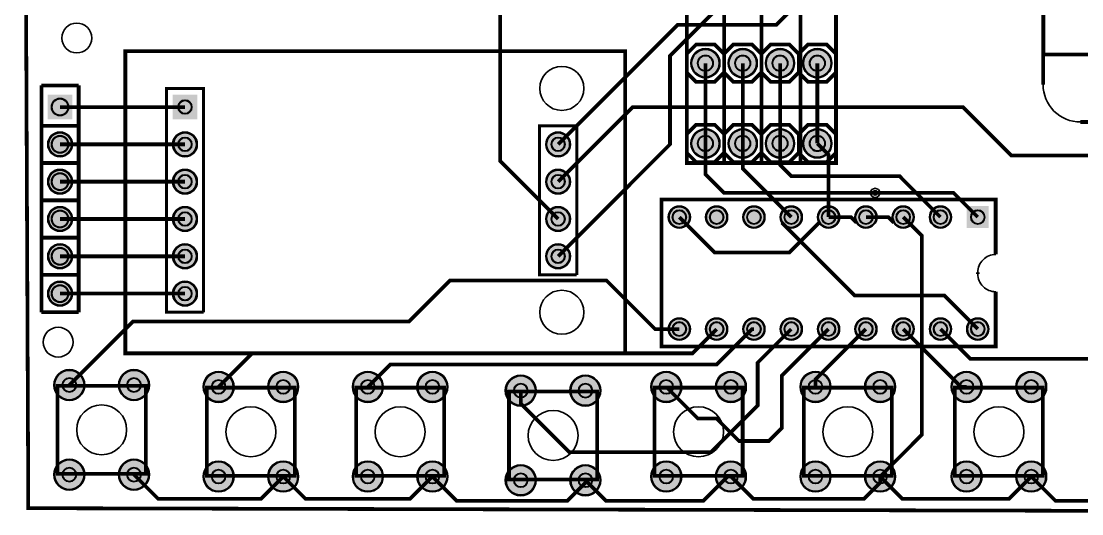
# Model space of a CAD drawing. Header units: millimetres. Extents: x 7 to 115, y -18 to 63.
# Drawn here: x 6.9 to 79.1, y -17.5 to 16 of the extents above; entities that cross this region are included whole.
import ezdxf

# ---------------------------------------------------------------- set-up
doc = ezdxf.new("R2010")
doc.units = ezdxf.units.MM
for name, color, linetype, true_color in [('BoardOutLine', 7, 'Continuous', 0xff00ff), ('BottomLayer', 7, 'Continuous', 0x0000ff), ('BottomSolderMaskLayer', 7, 'Continuous', 0xaa00ff), ('Hole', 7, 'Continuous', 0x222222), ('Multi-Layer', 7, 'Continuous', 0xc0c0c0), ('TopLayer', 7, 'Continuous', 0xff0000), ('TopSilkLayer', 7, 'Continuous', 0xffcc00), ('TopSolderMaskLayer', 7, 'Continuous', 0x800080)]:
    doc.layers.add(name, color=color, linetype=linetype, true_color=true_color)

msp = doc.modelspace()

# ---------------------------------------------------------------- hatches: boundary and pattern name
at = {"layer": 'BottomSolderMaskLayer'}
for points in [[(52.476, 13.144, 1), (54.458, 13.144, 1)], [(55.016, 13.144, 1), (56.998, 13.144, 1)], [(57.556, 13.144, 1), (59.538, 13.144, 1)], [(60.096, 13.144, 1), (62.078, 13.144, 1)], [(10.363, 10.998), (10.363, 9.322), (8.687, 9.322), (8.687, 10.998)], [(18.872, 10.998), (18.872, 9.322), (17.196, 9.322), (17.196, 10.998)], [(52.476, 7.683, 1), (54.458, 7.683, 1)], [(55.016, 7.683, 1), (56.998, 7.683, 1)], [(57.556, 7.683, 1), (59.538, 7.683, 1)], [(60.096, 7.683, 1), (62.078, 7.683, 1)], [(8.687, 7.62, 1), (10.363, 7.62, 1)], [(17.196, 7.62, 1), (18.872, 7.62, 1)], [(42.596, 7.62, 1), (44.272, 7.62, 1)], [(8.687, 5.08, 1), (10.363, 5.08, 1)], [(17.196, 5.08, 1), (18.872, 5.08, 1)], [(42.596, 5.08, 1), (44.272, 5.08, 1)], [(8.687, 2.54, 1), (10.363, 2.54, 1)], [(17.196, 2.54, 1), (18.872, 2.54, 1)], [(42.596, 2.54, 1), (44.272, 2.54, 1)], [(50.938, 2.667, 1), (52.44, 2.667, 1)], [(53.478, 2.667, 1), (54.98, 2.667, 1)], [(56.018, 2.667, 1), (57.52, 2.667, 1)], [(58.558, 2.667, 1), (60.06, 2.667, 1)], [(61.098, 2.667, 1), (62.6, 2.667, 1)], [(63.638, 2.667, 1), (65.14, 2.667, 1)], [(66.178, 2.667, 1), (67.68, 2.667, 1)], [(68.718, 2.667, 1), (70.22, 2.667, 1)], [(72.76, 1.916), (71.258, 1.916), (71.258, 3.418), (72.76, 3.418)], [(8.687, 0, 1), (10.363, 0, 1)], [(17.196, 0, 1), (18.872, 0, 1)], [(42.596, 0, 1), (44.272, 0, 1)], [(8.687, -2.54, 1), (10.363, -2.54, 1)], [(17.196, -2.54, 1), (18.872, -2.54, 1)], [(50.938, -4.953, 1), (52.44, -4.953, 1)], [(53.478, -4.953, 1), (54.98, -4.953, 1)], [(56.018, -4.953, 1), (57.52, -4.953, 1)], [(58.558, -4.953, 1), (60.06, -4.953, 1)], [(61.098, -4.953, 1), (62.6, -4.953, 1)], [(63.638, -4.953, 1), (65.14, -4.953, 1)], [(66.178, -4.953, 1), (67.68, -4.953, 1)], [(68.718, -4.953, 1), (70.22, -4.953, 1)], [(71.258, -4.953, 1), (72.76, -4.953, 1)], [(9.109, -8.763, 1), (11.211, -8.763, 1)], [(13.509, -8.763, 1), (15.611, -8.763, 1)], [(19.269, -8.89, 1), (21.371, -8.89, 1)], [(23.669, -8.89, 1), (25.771, -8.89, 1)], [(29.429, -8.89, 1), (31.531, -8.89, 1)], [(33.829, -8.89, 1), (35.931, -8.89, 1)], [(49.749, -8.89, 1), (51.851, -8.89, 1)], [(54.149, -8.89, 1), (56.251, -8.89, 1)], [(59.909, -8.89, 1), (62.011, -8.89, 1)], [(64.309, -8.89, 1), (66.411, -8.89, 1)], [(70.196, -8.89, 1), (72.298, -8.89, 1)], [(74.596, -8.89, 1), (76.698, -8.89, 1)], [(39.843, -9.144, 1), (41.945, -9.144, 1)], [(44.243, -9.144, 1), (46.345, -9.144, 1)], [(9.109, -14.863, 1), (11.211, -14.863, 1)], [(13.509, -14.863, 1), (15.611, -14.863, 1)], [(19.269, -14.99, 1), (21.371, -14.99, 1)], [(23.669, -14.99, 1), (25.771, -14.99, 1)], [(29.429, -14.99, 1), (31.531, -14.99, 1)], [(33.829, -14.99, 1), (35.931, -14.99, 1)], [(39.843, -15.244, 1), (41.945, -15.244, 1)], [(44.243, -15.244, 1), (46.345, -15.244, 1)], [(49.749, -14.99, 1), (51.851, -14.99, 1)], [(54.149, -14.99, 1), (56.251, -14.99, 1)], [(59.909, -14.99, 1), (62.011, -14.99, 1)], [(64.309, -14.99, 1), (66.411, -14.99, 1)], [(70.196, -14.99, 1), (72.298, -14.99, 1)], [(74.596, -14.99, 1), (76.698, -14.99, 1)]]:
    msp.add_hatch(color=256, dxfattribs=at).paths.add_polyline_path(points)
at = {"layer": 'Multi-Layer'}
for points in [[(52.527, 13.144, 1), (54.407, 13.144, 1)], [(55.067, 13.144, 1), (56.947, 13.144, 1)], [(57.607, 13.144, 1), (59.487, 13.144, 1)], [(60.147, 13.144, 1), (62.027, 13.144, 1)], [(10.312, 10.947), (10.312, 9.373), (8.738, 9.373), (8.738, 10.947)], [(18.821, 10.948), (18.821, 9.372), (17.247, 9.372), (17.247, 10.948)], [(8.738, 7.62, 1), (10.312, 7.62, 1)], [(17.247, 7.62, 1), (18.821, 7.62, 1)], [(42.647, 7.62, 1), (44.221, 7.62, 1)], [(52.527, 7.683, 1), (54.407, 7.683, 1)], [(55.067, 7.683, 1), (56.947, 7.683, 1)], [(57.607, 7.683, 1), (59.487, 7.683, 1)], [(60.147, 7.683, 1), (62.027, 7.683, 1)], [(8.738, 5.08, 1), (10.312, 5.08, 1)], [(17.247, 5.08, 1), (18.821, 5.08, 1)], [(42.647, 5.08, 1), (44.221, 5.08, 1)], [(8.738, 2.54, 1), (10.312, 2.54, 1)], [(17.247, 2.54, 1), (18.821, 2.54, 1)], [(42.647, 2.54, 1), (44.221, 2.54, 1)], [(50.989, 2.667, 1), (52.389, 2.667, 1)], [(53.529, 2.667, 1), (54.929, 2.667, 1)], [(56.069, 2.667, 1), (57.469, 2.667, 1)], [(58.609, 2.667, 1), (60.009, 2.667, 1)], [(61.149, 2.667, 1), (62.549, 2.667, 1)], [(63.689, 2.667, 1), (65.089, 2.667, 1)], [(66.229, 2.667, 1), (67.629, 2.667, 1)], [(68.769, 2.667, 1), (70.169, 2.667, 1)], [(72.709, 1.967), (71.309, 1.967), (71.309, 3.367), (72.709, 3.367)], [(8.738, 0, 1), (10.312, 0, 1)], [(17.247, 0, 1), (18.821, 0, 1)], [(42.647, 0, 1), (44.221, 0, 1)], [(8.738, -2.54, 1), (10.312, -2.54, 1)], [(17.247, -2.54, 1), (18.821, -2.54, 1)], [(50.989, -4.953, 1), (52.389, -4.953, 1)], [(53.529, -4.953, 1), (54.929, -4.953, 1)], [(56.069, -4.953, 1), (57.469, -4.953, 1)], [(58.609, -4.953, 1), (60.009, -4.953, 1)], [(61.149, -4.953, 1), (62.549, -4.953, 1)], [(63.689, -4.953, 1), (65.089, -4.953, 1)], [(66.229, -4.953, 1), (67.629, -4.953, 1)], [(68.769, -4.953, 1), (70.169, -4.953, 1)], [(71.309, -4.953, 1), (72.709, -4.953, 1)], [(9.16, -8.763, 1), (11.16, -8.763, 1)], [(13.56, -8.763, 1), (15.56, -8.763, 1)], [(19.32, -8.89, 1), (21.32, -8.89, 1)], [(23.72, -8.89, 1), (25.72, -8.89, 1)], [(29.48, -8.89, 1), (31.48, -8.89, 1)], [(33.88, -8.89, 1), (35.88, -8.89, 1)], [(49.8, -8.89, 1), (51.8, -8.89, 1)], [(54.2, -8.89, 1), (56.2, -8.89, 1)], [(59.96, -8.89, 1), (61.96, -8.89, 1)], [(64.36, -8.89, 1), (66.36, -8.89, 1)], [(70.247, -8.89, 1), (72.247, -8.89, 1)], [(74.647, -8.89, 1), (76.647, -8.89, 1)], [(39.894, -9.144, 1), (41.894, -9.144, 1)], [(44.294, -9.144, 1), (46.294, -9.144, 1)], [(9.16, -14.863, 1), (11.16, -14.863, 1)], [(13.56, -14.863, 1), (15.56, -14.863, 1)], [(19.32, -14.99, 1), (21.32, -14.99, 1)], [(23.72, -14.99, 1), (25.72, -14.99, 1)], [(29.48, -14.99, 1), (31.48, -14.99, 1)], [(33.88, -14.99, 1), (35.88, -14.99, 1)], [(39.894, -15.244, 1), (41.894, -15.244, 1)], [(44.294, -15.244, 1), (46.294, -15.244, 1)], [(49.8, -14.99, 1), (51.8, -14.99, 1)], [(54.2, -14.99, 1), (56.2, -14.99, 1)], [(59.96, -14.99, 1), (61.96, -14.99, 1)], [(64.36, -14.99, 1), (66.36, -14.99, 1)], [(70.247, -14.99, 1), (72.247, -14.99, 1)], [(74.647, -14.99, 1), (76.647, -14.99, 1)]]:
    msp.add_hatch(color=256, dxfattribs=at).paths.add_polyline_path(points)
at = {"layer": 'TopSolderMaskLayer'}
for points in [[(52.476, 13.144, 1), (54.458, 13.144, 1)], [(55.016, 13.144, 1), (56.998, 13.144, 1)], [(57.556, 13.144, 1), (59.538, 13.144, 1)], [(60.096, 13.144, 1), (62.078, 13.144, 1)], [(10.363, 10.998), (10.363, 9.322), (8.687, 9.322), (8.687, 10.998)], [(18.872, 10.998), (18.872, 9.322), (17.196, 9.322), (17.196, 10.998)], [(52.476, 7.683, 1), (54.458, 7.683, 1)], [(55.016, 7.683, 1), (56.998, 7.683, 1)], [(57.556, 7.683, 1), (59.538, 7.683, 1)], [(60.096, 7.683, 1), (62.078, 7.683, 1)], [(8.687, 7.62, 1), (10.363, 7.62, 1)], [(17.196, 7.62, 1), (18.872, 7.62, 1)], [(42.596, 7.62, 1), (44.272, 7.62, 1)], [(8.687, 5.08, 1), (10.363, 5.08, 1)], [(17.196, 5.08, 1), (18.872, 5.08, 1)], [(42.596, 5.08, 1), (44.272, 5.08, 1)], [(8.687, 2.54, 1), (10.363, 2.54, 1)], [(17.196, 2.54, 1), (18.872, 2.54, 1)], [(42.596, 2.54, 1), (44.272, 2.54, 1)], [(50.938, 2.667, 1), (52.44, 2.667, 1)], [(53.478, 2.667, 1), (54.98, 2.667, 1)], [(56.018, 2.667, 1), (57.52, 2.667, 1)], [(58.558, 2.667, 1), (60.06, 2.667, 1)], [(61.098, 2.667, 1), (62.6, 2.667, 1)], [(63.638, 2.667, 1), (65.14, 2.667, 1)], [(66.178, 2.667, 1), (67.68, 2.667, 1)], [(68.718, 2.667, 1), (70.22, 2.667, 1)], [(72.76, 1.916), (71.258, 1.916), (71.258, 3.418), (72.76, 3.418)], [(8.687, 0, 1), (10.363, 0, 1)], [(17.196, 0, 1), (18.872, 0, 1)], [(42.596, 0, 1), (44.272, 0, 1)], [(8.687, -2.54, 1), (10.363, -2.54, 1)], [(17.196, -2.54, 1), (18.872, -2.54, 1)], [(50.938, -4.953, 1), (52.44, -4.953, 1)], [(53.478, -4.953, 1), (54.98, -4.953, 1)], [(56.018, -4.953, 1), (57.52, -4.953, 1)], [(58.558, -4.953, 1), (60.06, -4.953, 1)], [(61.098, -4.953, 1), (62.6, -4.953, 1)], [(63.638, -4.953, 1), (65.14, -4.953, 1)], [(66.178, -4.953, 1), (67.68, -4.953, 1)], [(68.718, -4.953, 1), (70.22, -4.953, 1)], [(71.258, -4.953, 1), (72.76, -4.953, 1)], [(9.109, -8.763, 1), (11.211, -8.763, 1)], [(13.509, -8.763, 1), (15.611, -8.763, 1)], [(19.269, -8.89, 1), (21.371, -8.89, 1)], [(23.669, -8.89, 1), (25.771, -8.89, 1)], [(29.429, -8.89, 1), (31.531, -8.89, 1)], [(33.829, -8.89, 1), (35.931, -8.89, 1)], [(49.749, -8.89, 1), (51.851, -8.89, 1)], [(54.149, -8.89, 1), (56.251, -8.89, 1)], [(59.909, -8.89, 1), (62.011, -8.89, 1)], [(64.309, -8.89, 1), (66.411, -8.89, 1)], [(70.196, -8.89, 1), (72.298, -8.89, 1)], [(74.596, -8.89, 1), (76.698, -8.89, 1)], [(39.843, -9.144, 1), (41.945, -9.144, 1)], [(44.243, -9.144, 1), (46.345, -9.144, 1)], [(9.109, -14.863, 1), (11.211, -14.863, 1)], [(13.509, -14.863, 1), (15.611, -14.863, 1)], [(19.269, -14.99, 1), (21.371, -14.99, 1)], [(23.669, -14.99, 1), (25.771, -14.99, 1)], [(29.429, -14.99, 1), (31.531, -14.99, 1)], [(33.829, -14.99, 1), (35.931, -14.99, 1)], [(39.843, -15.244, 1), (41.945, -15.244, 1)], [(44.243, -15.244, 1), (46.345, -15.244, 1)], [(49.749, -14.99, 1), (51.851, -14.99, 1)], [(54.149, -14.99, 1), (56.251, -14.99, 1)], [(59.909, -14.99, 1), (62.011, -14.99, 1)], [(64.309, -14.99, 1), (66.411, -14.99, 1)], [(70.196, -14.99, 1), (72.298, -14.99, 1)], [(74.596, -14.99, 1), (76.698, -14.99, 1)]]:
    msp.add_hatch(color=256, dxfattribs=at).paths.add_polyline_path(points)

# ---------------------------------------------------------------- linework, layer by layer
at = {"layer": 'BoardOutLine', "const_width": 0.254}
msp.add_lwpolyline([(7.01, 62.992), (110.998, 62.992), (110.617, -17.399), (7.366, -17.145), (7.01, 62.992)], close=True, dxfattribs=at)
at = {"layer": 'BottomLayer', "const_width": 0.254}
for points in [[(43.434, 7.62), (51.562, 15.748), (58.293, 15.748), (61.087, 18.542), (61.087, 18.606)], [(43.434, 5.08), (48.514, 10.16), (70.993, 10.16), (74.295, 6.858), (90.678, 6.858), (94.234, 10.414)], [(53.467, 7.683), (53.467, 5.588), (54.737, 4.318), (65.024, 4.318)], [(58.547, 7.683), (58.547, 6.223), (59.309, 5.461), (66.675, 5.461), (69.469, 2.667)], [(58.674, 2.286), (63.627, -2.667), (69.723, -2.667), (72.009, -4.953)], [(50.8, -8.89), (52.959, -11.049), (54.229, -11.049), (55.753, -12.573), (57.785, -12.573), (58.674, -11.684), (58.674, -8.128), (61.849, -4.953)], [(66.929, -4.953), (70.866, -8.89), (71.247, -8.89)]]:
    msp.add_lwpolyline(points, dxfattribs=at)
at = {"layer": 'BottomSolderMaskLayer'}
for centre, radius in [((53.467, 13.144), 0.991), ((56.007, 13.144), 0.991), ((58.547, 13.144), 0.991), ((61.087, 13.144), 0.991), ((53.467, 13.144), 0.535), ((56.007, 13.144), 0.535), ((58.547, 13.144), 0.535), ((61.087, 13.144), 0.535), ((9.525, 10.16), 0.585), ((18.034, 10.16), 0.473), ((53.467, 7.683), 0.991), ((56.007, 7.683), 0.991), ((58.547, 7.683), 0.991), ((61.087, 7.683), 0.991), ((9.525, 7.62), 0.838), ((9.525, 7.62), 0.585), ((18.034, 7.62), 0.838), ((18.034, 7.62), 0.473), ((43.434, 7.62), 0.838), ((43.434, 7.62), 0.473), ((53.467, 7.683), 0.535), ((56.007, 7.683), 0.535), ((58.547, 7.683), 0.535), ((61.087, 7.683), 0.535), ((9.525, 5.08), 0.838), ((18.034, 5.08), 0.838), ((43.434, 5.08), 0.838), ((9.525, 5.08), 0.585), ((18.034, 5.08), 0.473), ((43.434, 5.08), 0.473), ((9.525, 2.54), 0.838), ((9.525, 2.54), 0.585), ((18.034, 2.54), 0.838), ((18.034, 2.54), 0.473), ((43.434, 2.54), 0.838), ((43.434, 2.54), 0.473), ((51.689, 2.667), 0.751), ((51.689, 2.667), 0.482), ((54.229, 2.667), 0.751), ((54.229, 2.667), 0.482), ((56.769, 2.667), 0.751), ((56.769, 2.667), 0.482), ((59.309, 2.667), 0.751), ((59.309, 2.667), 0.482), ((61.849, 2.667), 0.751), ((61.849, 2.667), 0.482), ((64.389, 2.667), 0.751), ((64.389, 2.667), 0.482), ((66.929, 2.667), 0.751), ((66.929, 2.667), 0.482), ((69.469, 2.667), 0.751), ((69.469, 2.667), 0.482), ((72.009, 2.667), 0.482), ((9.525, 0), 0.838), ((18.034, 0), 0.838), ((43.434, 0), 0.838), ((9.525, 0), 0.585), ((18.034, 0), 0.473), ((43.434, 0), 0.473), ((9.525, -2.54), 0.838), ((9.525, -2.54), 0.585), ((18.034, -2.54), 0.838), ((18.034, -2.54), 0.473), ((51.689, -4.953), 0.751), ((54.229, -4.953), 0.751), ((56.769, -4.953), 0.751), ((59.309, -4.953), 0.751), ((61.849, -4.953), 0.751), ((64.389, -4.953), 0.751), ((66.929, -4.953), 0.751), ((69.469, -4.953), 0.751), ((72.009, -4.953), 0.751), ((51.689, -4.953), 0.482), ((54.229, -4.953), 0.482), ((56.769, -4.953), 0.482), ((59.309, -4.953), 0.482), ((61.849, -4.953), 0.482), ((64.389, -4.953), 0.482), ((66.929, -4.953), 0.482), ((69.469, -4.953), 0.482), ((72.009, -4.953), 0.482), ((10.16, -8.763), 1.051), ((14.56, -8.763), 1.051), ((20.32, -8.89), 1.051), ((24.72, -8.89), 1.051), ((30.48, -8.89), 1.051), ((34.88, -8.89), 1.051), ((50.8, -8.89), 1.051), ((55.2, -8.89), 1.051), ((60.96, -8.89), 1.051), ((65.36, -8.89), 1.051), ((71.247, -8.89), 1.051), ((75.647, -8.89), 1.051), ((10.16, -8.763), 0.48), ((14.56, -8.763), 0.48), ((20.32, -8.89), 0.48), ((24.72, -8.89), 0.48), ((30.48, -8.89), 0.48), ((34.88, -8.89), 0.48), ((40.894, -9.144), 1.051), ((40.894, -9.144), 0.48), ((45.294, -9.144), 1.051), ((45.294, -9.144), 0.48), ((50.8, -8.89), 0.48), ((55.2, -8.89), 0.48), ((60.96, -8.89), 0.48), ((65.36, -8.89), 0.48), ((71.247, -8.89), 0.48), ((75.647, -8.89), 0.48), ((10.16, -14.863), 1.051), ((10.16, -14.863), 0.48), ((14.56, -14.863), 1.051), ((14.56, -14.863), 0.48), ((20.32, -14.99), 1.051), ((24.72, -14.99), 1.051), ((30.48, -14.99), 1.051), ((34.88, -14.99), 1.051), ((40.894, -15.244), 1.051), ((45.294, -15.244), 1.051), ((50.8, -14.99), 1.051), ((55.2, -14.99), 1.051), ((60.96, -14.99), 1.051), ((65.36, -14.99), 1.051), ((71.247, -14.99), 1.051), ((75.647, -14.99), 1.051), ((20.32, -14.99), 0.48), ((24.72, -14.99), 0.48), ((30.48, -14.99), 0.48), ((34.88, -14.99), 0.48), ((40.894, -15.244), 0.48), ((45.294, -15.244), 0.48), ((50.8, -14.99), 0.48), ((55.2, -14.99), 0.48), ((60.96, -14.99), 0.48), ((65.36, -14.99), 0.48), ((71.247, -14.99), 0.48), ((75.647, -14.99), 0.48)]:
    msp.add_circle(centre, radius, dxfattribs=at)
at = {"layer": 'Hole'}
msp.add_circle((65.024, 4.318), 0.152, dxfattribs=at)
at = {"layer": 'Multi-Layer'}
for centre, radius in [((10.668, 14.859), 1.016), ((53.467, 13.144), 0.94), ((56.007, 13.144), 0.94), ((58.547, 13.144), 0.94), ((61.087, 13.144), 0.94), ((53.467, 13.144), 0.508), ((56.007, 13.144), 0.508), ((58.547, 13.144), 0.508), ((61.087, 13.144), 0.508), ((43.688, 11.43), 1.5), ((9.525, 10.16), 0.55), ((18.034, 10.16), 0.445), ((9.525, 7.62), 0.787), ((9.525, 7.62), 0.55), ((18.034, 7.62), 0.787), ((18.034, 7.62), 0.445), ((43.434, 7.62), 0.787), ((43.434, 7.62), 0.445), ((53.467, 7.683), 0.94), ((53.467, 7.683), 0.508), ((56.007, 7.683), 0.94), ((56.007, 7.683), 0.508), ((58.547, 7.683), 0.94), ((58.547, 7.683), 0.508), ((61.087, 7.683), 0.94), ((61.087, 7.683), 0.508), ((9.525, 5.08), 0.787), ((18.034, 5.08), 0.787), ((43.434, 5.08), 0.787), ((9.525, 5.08), 0.55), ((18.034, 5.08), 0.445), ((43.434, 5.08), 0.445), ((65.024, 4.318), 0.31), ((9.525, 2.54), 0.787), ((9.525, 2.54), 0.55), ((18.034, 2.54), 0.787), ((18.034, 2.54), 0.445), ((43.434, 2.54), 0.787), ((43.434, 2.54), 0.445), ((51.689, 2.667), 0.7), ((51.689, 2.667), 0.45), ((54.229, 2.667), 0.7), ((54.229, 2.667), 0.45), ((56.769, 2.667), 0.7), ((56.769, 2.667), 0.45), ((59.309, 2.667), 0.7), ((59.309, 2.667), 0.45), ((61.849, 2.667), 0.7), ((61.849, 2.667), 0.45), ((64.389, 2.667), 0.7), ((64.389, 2.667), 0.45), ((66.929, 2.667), 0.7), ((66.929, 2.667), 0.45), ((69.469, 2.667), 0.7), ((69.469, 2.667), 0.45), ((72.009, 2.667), 0.45), ((9.525, 0), 0.787), ((18.034, 0), 0.787), ((43.434, 0), 0.787), ((9.525, 0), 0.55), ((18.034, 0), 0.445), ((43.434, 0), 0.445), ((9.525, -2.54), 0.787), ((9.525, -2.54), 0.55), ((18.034, -2.54), 0.787), ((18.034, -2.54), 0.445), ((43.688, -3.81), 1.5), ((51.689, -4.953), 0.7), ((54.229, -4.953), 0.7), ((56.769, -4.953), 0.7), ((59.309, -4.953), 0.7), ((61.849, -4.953), 0.7), ((64.389, -4.953), 0.7), ((66.929, -4.953), 0.7), ((69.469, -4.953), 0.7), ((72.009, -4.953), 0.7), ((9.398, -5.842), 1.016), ((51.689, -4.953), 0.45), ((54.229, -4.953), 0.45), ((56.769, -4.953), 0.45), ((59.309, -4.953), 0.45), ((61.849, -4.953), 0.45), ((64.389, -4.953), 0.45), ((66.929, -4.953), 0.45), ((69.469, -4.953), 0.45), ((72.009, -4.953), 0.45), ((10.16, -8.763), 1), ((14.56, -8.763), 1), ((20.32, -8.89), 1), ((24.72, -8.89), 1), ((30.48, -8.89), 1), ((34.88, -8.89), 1), ((50.8, -8.89), 1), ((55.2, -8.89), 1), ((60.96, -8.89), 1), ((65.36, -8.89), 1), ((71.247, -8.89), 1), ((75.647, -8.89), 1), ((10.16, -8.763), 0.457), ((14.56, -8.763), 0.457), ((20.32, -8.89), 0.457), ((24.72, -8.89), 0.457), ((30.48, -8.89), 0.457), ((34.88, -8.89), 0.457), ((40.894, -9.144), 1), ((45.294, -9.144), 1), ((50.8, -8.89), 0.457), ((55.2, -8.89), 0.457), ((60.96, -8.89), 0.457), ((65.36, -8.89), 0.457), ((71.247, -8.89), 0.457), ((75.647, -8.89), 0.457), ((40.894, -9.144), 0.457), ((45.294, -9.144), 0.457), ((10.16, -14.863), 1), ((10.16, -14.863), 0.457), ((14.56, -14.863), 1), ((14.56, -14.863), 0.457), ((20.32, -14.99), 1), ((24.72, -14.99), 1), ((30.48, -14.99), 1), ((34.88, -14.99), 1), ((40.894, -15.244), 1), ((45.294, -15.244), 1), ((50.8, -14.99), 1), ((55.2, -14.99), 1), ((60.96, -14.99), 1), ((65.36, -14.99), 1), ((71.247, -14.99), 1), ((75.647, -14.99), 1), ((20.32, -14.99), 0.457), ((24.72, -14.99), 0.457), ((30.48, -14.99), 0.457), ((34.88, -14.99), 0.457), ((40.894, -15.244), 0.457), ((45.294, -15.244), 0.457), ((50.8, -14.99), 0.457), ((55.2, -14.99), 0.457), ((60.96, -14.99), 0.457), ((65.36, -14.99), 0.457), ((71.247, -14.99), 0.457), ((75.647, -14.99), 0.457)]:
    msp.add_circle(centre, radius, dxfattribs=at)
at = {"layer": 'TopLayer', "const_width": 0.254}
for points in [[(43.434, 25.4), (39.497, 21.463), (39.497, 6.477), (43.434, 2.54)], [(43.434, 0), (51.054, 7.62), (51.054, 13.653), (56.007, 18.606)], [(53.467, 13.144), (53.467, 7.683)], [(56.007, 13.144), (56.007, 7.683)], [(58.547, 13.144), (58.547, 7.683)], [(61.087, 13.144), (61.087, 7.683)], [(9.525, 10.16), (18.034, 10.16)], [(18.034, 7.62), (9.525, 7.62)], [(56.007, 7.683), (56.007, 5.969), (59.309, 2.667)], [(61.849, 2.667), (61.849, 6.922), (61.087, 7.683)], [(9.525, 5.08), (18.034, 5.08)], [(65.024, 4.318), (70.358, 4.318), (72.009, 2.667)], [(18.034, 2.54), (9.525, 2.54)], [(51.689, 2.667), (54.102, 0.254), (59.182, 0.254), (61.214, 2.286)], [(61.849, 2.667), (63.373, 2.667), (63.754, 2.286)], [(66.294, 2.286), (65.913, 2.667), (64.389, 2.667)], [(66.929, 2.667), (68.199, 1.397), (68.199, -12.151), (65.359, -14.991)], [(9.525, 0), (18.034, 0)], [(10.16, -8.763), (14.478, -4.445), (33.274, -4.445), (36.068, -1.651), (46.736, -1.651), (50.038, -4.953), (51.689, -4.953)], [(18.034, -2.54), (9.525, -2.54)], [(54.229, -4.953), (52.578, -6.604), (22.606, -6.604), (20.32, -8.89)], [(30.48, -8.89), (32.004, -7.366), (54.229, -7.366), (56.642, -4.953), (56.769, -4.953)], [(59.309, -4.953), (57.023, -7.239), (57.023, -10.16), (53.848, -13.335), (44.196, -13.335), (40.894, -10.033), (40.894, -9.144)], [(64.389, -4.953), (60.96, -8.382), (60.96, -8.89)], [(69.469, -4.953), (71.501, -6.985), (79.629, -6.985), (81.407, -8.763), (81.407, -8.89)], [(14.56, -14.863), (16.207, -16.51), (23.2, -16.51), (24.72, -14.99)], [(24.72, -14.99), (26.24, -16.51), (33.36, -16.51), (34.88, -14.99)], [(34.88, -14.99), (36.527, -16.637), (44.069, -16.637), (45.294, -15.412), (45.294, -15.244)], [(45.294, -15.244), (46.687, -16.637), (53.34, -16.637), (54.987, -14.99), (55.2, -14.99)], [(55.2, -14.99), (56.72, -16.51), (64.262, -16.51), (65.36, -15.412), (65.36, -14.99)], [(65.36, -14.99), (66.88, -16.51), (74.127, -16.51), (75.647, -14.99)], [(75.647, -14.99), (77.294, -16.637), (84.16, -16.637), (85.807, -14.99)]]:
    msp.add_lwpolyline(points, dxfattribs=at)
at = {"layer": 'TopSilkLayer'}
for points, const_width in [([(78.994, 34.544), (110.744, 34.544), (110.744, 9.144), (78.994, 9.144)], 0.254), ([(76.454, 11.684), (76.454, 32.004)], 0.254), ([(82.271, 13.741), (76.479, 13.741), (76.479, 29.743), (82.271, 29.743), (82.271, 13.741), (100.584, 13.741), (100.584, 29.718)], 0.254), ([(52.197, 13.779), (52.832, 14.414), (54.102, 14.414), (54.737, 13.779)], 0.254), ([(57.277, 13.779), (56.642, 14.414), (55.372, 14.414), (54.737, 13.779)], 0.254), ([(57.277, 13.779), (57.912, 14.414), (59.182, 14.414), (59.817, 13.779), (60.452, 14.414), (61.722, 14.414), (62.357, 13.779)], 0.254), ([(52.197, 12.51), (52.197, 13.779)], 0.254), ([(54.737, 13.779), (54.737, 12.51)], 0.254), ([(57.277, 12.51), (57.277, 13.779)], 0.254), ([(59.817, 12.51), (59.817, 13.779)], 0.254), ([(62.357, 13.779), (62.357, 12.51)], 0.254), ([(52.197, 12.51), (52.832, 11.875), (54.102, 11.875), (54.737, 12.51), (55.372, 11.875), (56.642, 11.875), (57.277, 12.51)], 0.254), ([(59.817, 12.51), (59.182, 11.875), (57.912, 11.875), (57.277, 12.51)], 0.254), ([(62.357, 12.51), (61.722, 11.875), (60.452, 11.875), (59.817, 12.51)], 0.254), ([(10.795, 11.63), (8.255, 11.63)], 0.254), ([(8.255, -3.81), (8.255, 11.63)], 0.254), ([(10.795, -3.81), (10.795, 11.63)], 0.254), ([(19.304, 9.525), (19.304, 11.43), (16.764, 11.43), (16.764, -3.81), (19.304, -3.81)], 0.203), ([(19.304, -3.81), (19.304, 9.525)], 0.203), ([(10.795, 8.89), (8.255, 8.89)], 0.254), ([(44.704, -1.27), (42.164, -1.27), (42.164, 8.89), (44.704, 8.89), (44.704, 6.985)], 0.203), ([(52.197, 8.318), (52.832, 8.953), (54.102, 8.953), (54.737, 8.318)], 0.254), ([(57.277, 8.318), (56.642, 8.953), (55.372, 8.953), (54.737, 8.318)], 0.254), ([(57.277, 8.318), (57.912, 8.953), (59.182, 8.953), (59.817, 8.318), (60.452, 8.953), (61.722, 8.953), (62.357, 8.318)], 0.254), ([(52.197, 7.048), (52.197, 8.318)], 0.254), ([(54.737, 8.318), (54.737, 7.048)], 0.254), ([(57.277, 7.048), (57.277, 8.318)], 0.254), ([(59.817, 7.048), (59.817, 8.318)], 0.254), ([(62.357, 8.318), (62.357, 7.048)], 0.254), ([(52.197, 7.048), (52.832, 6.413), (54.102, 6.413), (54.737, 7.048), (55.372, 6.413), (56.642, 6.413), (57.277, 7.048)], 0.254), ([(44.704, -1.27), (44.704, 6.985)], 0.203), ([(59.817, 7.048), (59.182, 6.413), (57.912, 6.413), (57.277, 7.048)], 0.254), ([(62.357, 7.048), (61.722, 6.413), (60.452, 6.413), (59.817, 7.048)], 0.254), ([(10.795, 6.35), (8.255, 6.35)], 0.254), ([(10.795, 3.81), (8.255, 3.81)], 0.254), ([(73.228, -2.413), (73.228, -6.147), (50.47, -6.147), (50.47, 3.861), (73.228, 3.861), (73.228, 0.127)], 0.254), ([(10.795, 1.27), (8.255, 1.27)], 0.254), ([(10.795, -1.27), (8.255, -1.27)], 0.254), ([(72.009, -1.194), (72.009, -1.092)], 0.254), ([(10.795, -3.81), (8.255, -3.81)], 0.254)]:
    msp.add_lwpolyline(points, dxfattribs=dict(at, const_width=const_width))
at = {"layer": 'TopSilkLayer', "const_width": 0.254}
for points in [[(52.197, 27.051), (54.737, 27.051), (54.737, 6.35), (52.197, 6.35), (52.197, 27.051)], [(54.737, 27.051), (57.277, 27.051), (57.277, 6.35), (54.737, 6.35), (54.737, 27.051)], [(57.277, 27.051), (59.944, 27.051), (59.944, 6.35), (57.277, 6.35), (57.277, 27.051)], [(59.944, 27.051), (62.357, 27.051), (62.357, 6.35), (59.944, 6.35), (59.944, 27.051)], [(13.97, 13.97), (48.006, 13.97), (48.006, -6.604), (13.97, -6.604), (13.97, 13.97)], [(9.36, -8.813), (15.36, -8.813), (15.36, -14.813), (9.36, -14.813), (9.36, -8.813)], [(19.52, -8.94), (25.52, -8.94), (25.52, -14.94), (19.52, -14.94), (19.52, -8.94)], [(29.68, -8.94), (35.68, -8.94), (35.68, -14.94), (29.68, -14.94), (29.68, -8.94)], [(40.094, -9.194), (46.094, -9.194), (46.094, -15.194), (40.094, -15.194), (40.094, -9.194)], [(50, -8.94), (56, -8.94), (56, -14.94), (50, -14.94), (50, -8.94)], [(60.16, -8.94), (66.16, -8.94), (66.16, -14.94), (60.16, -14.94), (60.16, -8.94)], [(70.447, -8.94), (76.447, -8.94), (76.447, -14.94), (70.447, -14.94), (70.447, -8.94)]]:
    msp.add_lwpolyline(points, close=True, dxfattribs=at)
at = {"layer": 'TopSilkLayer'}
for centre in [(12.36, -11.813), (22.52, -11.94), (32.68, -11.94), (43.094, -12.194), (53, -11.94), (63.16, -11.94), (73.447, -11.94)]:
    msp.add_circle(centre, 1.7, dxfattribs=at)
for centre, radius, start, end in [((78.994, 11.684), 2.54, 179.99989, 270), ((73.229, -1.093), 1.22, 90, 180.00072), ((73.229, -1.193), 1.22, 179.99928, 270)]:
    msp.add_arc(centre, radius, start, end, dxfattribs=at)
at = {"layer": 'TopSolderMaskLayer'}
for centre, radius in [((53.467, 13.144), 0.991), ((56.007, 13.144), 0.991), ((58.547, 13.144), 0.991), ((61.087, 13.144), 0.991), ((53.467, 13.144), 0.535), ((56.007, 13.144), 0.535), ((58.547, 13.144), 0.535), ((61.087, 13.144), 0.535), ((9.525, 10.16), 0.585), ((18.034, 10.16), 0.473), ((53.467, 7.683), 0.991), ((56.007, 7.683), 0.991), ((58.547, 7.683), 0.991), ((61.087, 7.683), 0.991), ((9.525, 7.62), 0.838), ((9.525, 7.62), 0.585), ((18.034, 7.62), 0.838), ((18.034, 7.62), 0.473), ((43.434, 7.62), 0.838), ((43.434, 7.62), 0.473), ((53.467, 7.683), 0.535), ((56.007, 7.683), 0.535), ((58.547, 7.683), 0.535), ((61.087, 7.683), 0.535), ((9.525, 5.08), 0.838), ((18.034, 5.08), 0.838), ((43.434, 5.08), 0.838), ((9.525, 5.08), 0.585), ((18.034, 5.08), 0.473), ((43.434, 5.08), 0.473), ((9.525, 2.54), 0.838), ((9.525, 2.54), 0.585), ((18.034, 2.54), 0.838), ((18.034, 2.54), 0.473), ((43.434, 2.54), 0.838), ((43.434, 2.54), 0.473), ((51.689, 2.667), 0.751), ((51.689, 2.667), 0.482), ((54.229, 2.667), 0.751), ((54.229, 2.667), 0.482), ((56.769, 2.667), 0.751), ((56.769, 2.667), 0.482), ((59.309, 2.667), 0.751), ((59.309, 2.667), 0.482), ((61.849, 2.667), 0.751), ((61.849, 2.667), 0.482), ((64.389, 2.667), 0.751), ((64.389, 2.667), 0.482), ((66.929, 2.667), 0.751), ((66.929, 2.667), 0.482), ((69.469, 2.667), 0.751), ((69.469, 2.667), 0.482), ((72.009, 2.667), 0.482), ((9.525, 0), 0.838), ((18.034, 0), 0.838), ((43.434, 0), 0.838), ((9.525, 0), 0.585), ((18.034, 0), 0.473), ((43.434, 0), 0.473), ((9.525, -2.54), 0.838), ((9.525, -2.54), 0.585), ((18.034, -2.54), 0.838), ((18.034, -2.54), 0.473), ((51.689, -4.953), 0.751), ((54.229, -4.953), 0.751), ((56.769, -4.953), 0.751), ((59.309, -4.953), 0.751), ((61.849, -4.953), 0.751), ((64.389, -4.953), 0.751), ((66.929, -4.953), 0.751), ((69.469, -4.953), 0.751), ((72.009, -4.953), 0.751), ((51.689, -4.953), 0.482), ((54.229, -4.953), 0.482), ((56.769, -4.953), 0.482), ((59.309, -4.953), 0.482), ((61.849, -4.953), 0.482), ((64.389, -4.953), 0.482), ((66.929, -4.953), 0.482), ((69.469, -4.953), 0.482), ((72.009, -4.953), 0.482), ((10.16, -8.763), 1.051), ((14.56, -8.763), 1.051), ((20.32, -8.89), 1.051), ((24.72, -8.89), 1.051), ((30.48, -8.89), 1.051), ((34.88, -8.89), 1.051), ((50.8, -8.89), 1.051), ((55.2, -8.89), 1.051), ((60.96, -8.89), 1.051), ((65.36, -8.89), 1.051), ((71.247, -8.89), 1.051), ((75.647, -8.89), 1.051), ((10.16, -8.763), 0.48), ((14.56, -8.763), 0.48), ((20.32, -8.89), 0.48), ((24.72, -8.89), 0.48), ((30.48, -8.89), 0.48), ((34.88, -8.89), 0.48), ((40.894, -9.144), 1.051), ((40.894, -9.144), 0.48), ((45.294, -9.144), 1.051), ((45.294, -9.144), 0.48), ((50.8, -8.89), 0.48), ((55.2, -8.89), 0.48), ((60.96, -8.89), 0.48), ((65.36, -8.89), 0.48), ((71.247, -8.89), 0.48), ((75.647, -8.89), 0.48), ((10.16, -14.863), 1.051), ((10.16, -14.863), 0.48), ((14.56, -14.863), 1.051), ((14.56, -14.863), 0.48), ((20.32, -14.99), 1.051), ((24.72, -14.99), 1.051), ((30.48, -14.99), 1.051), ((34.88, -14.99), 1.051), ((40.894, -15.244), 1.051), ((45.294, -15.244), 1.051), ((50.8, -14.99), 1.051), ((55.2, -14.99), 1.051), ((60.96, -14.99), 1.051), ((65.36, -14.99), 1.051), ((71.247, -14.99), 1.051), ((75.647, -14.99), 1.051), ((20.32, -14.99), 0.48), ((24.72, -14.99), 0.48), ((30.48, -14.99), 0.48), ((34.88, -14.99), 0.48), ((40.894, -15.244), 0.48), ((45.294, -15.244), 0.48), ((50.8, -14.99), 0.48), ((55.2, -14.99), 0.48), ((60.96, -14.99), 0.48), ((65.36, -14.99), 0.48), ((71.247, -14.99), 0.48), ((75.647, -14.99), 0.48)]:
    msp.add_circle(centre, radius, dxfattribs=at)

doc.saveas('drawing.dxf')
